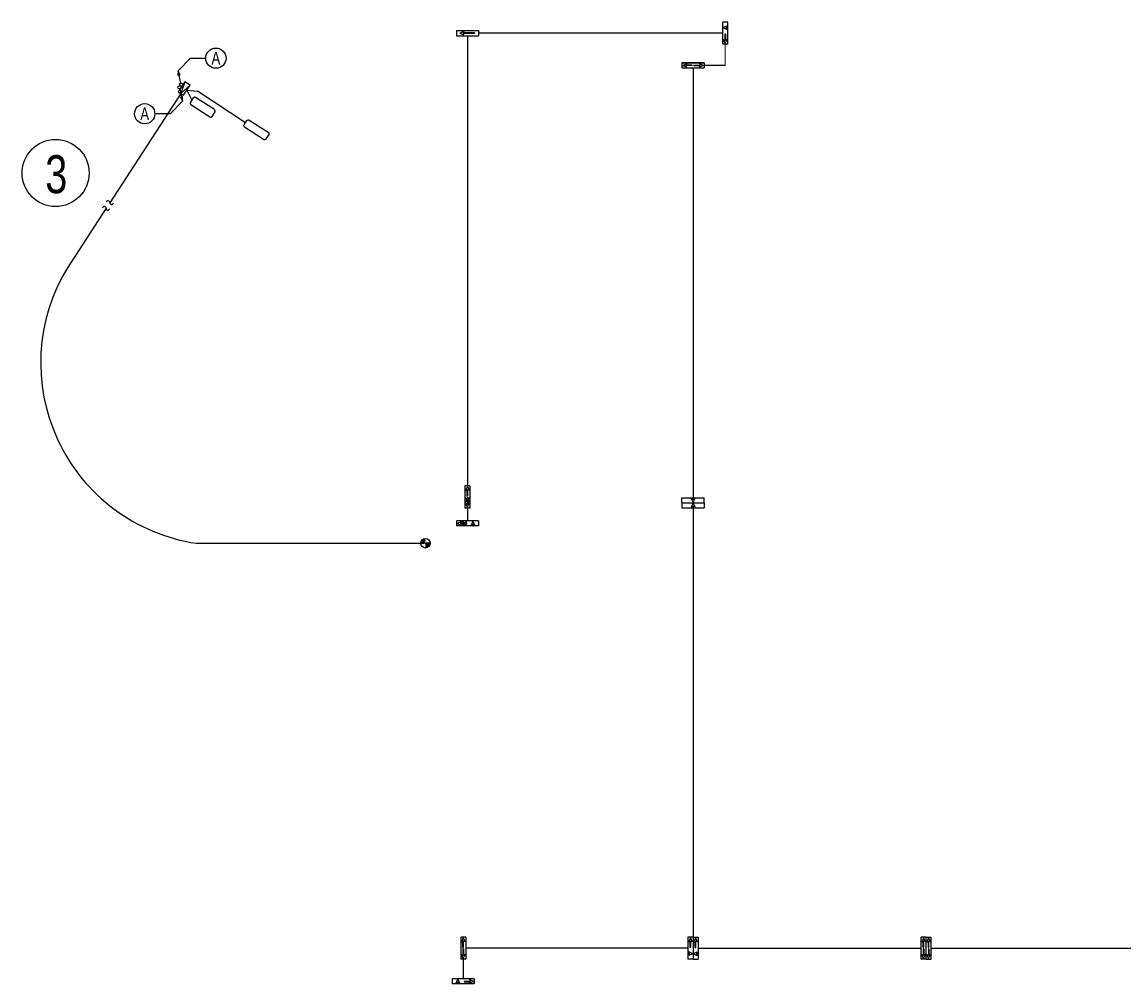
# Model space of a CAD drawing. Header units: millimetres. Extents: x 96173 to 417766, y 105242 to 242281.
# Drawn here: x 96173 to 174574, y 173922 to 242281 of the extents above; entities that cross this region are included whole.
import ezdxf
from ezdxf.enums import TextEntityAlignment as Align

# ---------------------------------------------------------------- set-up
doc = ezdxf.new("R2010")
doc.units = ezdxf.units.MM
doc.header["$LTSCALE"] = 300
for name, color, linetype in [('e-con', 1, 'Continuous'), ('E-SYM', 2, 'Continuous'), ('E-TEXT', 6, 'Continuous'), ('e-text-box', 7, 'Continuous'), ('E-WIRE', 4, 'Continuous'), ('parking-p', 7, 'Continuous')]:
    doc.layers.add(name, color=color, linetype=linetype)
doc.styles.add('돋움', font='')
doc.styles.get('돋움').set_extended_font_data('Dotum')

# ---------------------------------------------------------------- blocks, each defined once
blk = doc.blocks.new('100-94')
at = {"layer": 'e-con', "linetype": 'Continuous'}
blk.add_line((52, 54), (477, 479), dxfattribs=at)
at = {"layer": 'e-con'}
blk.add_lwpolyline([(477, 479), (292, 373), (365, 294)], close=True, dxfattribs=at)
at = {"layer": 'e-con', "linetype": 'Continuous'}
blk.add_circle((0, 0), 75, dxfattribs=at)

msp = doc.modelspace()

# ---------------------------------------------------------------- hatches: boundary and pattern name
at = {"layer": 'parking-p', "linetype": 'Continuous'}
h = msp.add_hatch(color=2, dxfattribs=at)
h.paths.add_polyline_path([(125187, 205237), (124851, 205237), (124851, 204901, 0.414214)])
h.paths.add_polyline_path([(124851, 205573, 0.414214), (124515, 205237), (124851, 205237)])

# ---------------------------------------------------------------- linework, layer by layer
at = {"color": 1}
msp.add_circle((98555, 231555), 2382, dxfattribs=at)
at = {"layer": 'E-SYM'}
for p, q in [((107749, 238037), (107470, 237199)), ((107470, 237199), (108124, 237793))]:
    msp.add_line(p, q, dxfattribs=at)
msp.add_lwpolyline([(107749, 238037), (107282, 237321), (107658, 237076), (108124, 237793)], close=True, dxfattribs=at)
for points in [[(108177, 236418), (109525, 235546, 0.414214), (109690, 235581), (109891, 235890, 0.414214), (109855, 236056), (108508, 236929, 0.414214), (108342, 236893), (108142, 236584, 0.414214)], [(112327, 235321), (113675, 234448, -0.414214), (113710, 234283), (113510, 233973, -0.414214), (113344, 233938), (111997, 234810, -0.414214), (111961, 234976), (112162, 235285, -0.414214)]]:
    msp.add_lwpolyline(points, format="xyb", close=True, dxfattribs=at)
at = {"layer": 'e-text-box'}
for p, q in [((107271, 238826), (108136, 239714)), ((108136, 239714), (109232, 239714)), ((107572, 236655), (106707, 235766)), ((106707, 235766), (105610, 235766))]:
    msp.add_line(p, q, dxfattribs=at)
for centre in [(109952, 239714), (104890, 235766)]:
    msp.add_circle(centre, 720, dxfattribs=at)
at = {"layer": 'E-WIRE'}
for p, q in [((145978, 241494), (128623, 241494)), ((145978, 241494), (128623, 241494)), ((143870, 239026), (143870, 208478)), ((143870, 239026), (143870, 208478)), ((107470, 237199), (102411, 229439)), ((107891, 237434), (108651, 237367)), ((107891, 237434), (108242, 236739)), ((112061, 235129), (108651, 237367)), ((102147, 229048), (99401, 224826)), ((143870, 207758), (143870, 177251)), ((143870, 207758), (143870, 177251)), ((108571, 205237), (124759, 205237)), ((143510, 176463), (127715, 176463)), ((143510, 176463), (127715, 176463)), ((144230, 176463), (160080, 176463)), ((144230, 176463), (160080, 176463)), ((160800, 176463), (176155, 176463)), ((160800, 176463), (176155, 176463))]:
    msp.add_line(p, q, dxfattribs=at)
at = {"layer": 'E-WIRE', "lineweight": 0}
msp.add_line((146158, 240706), (146158, 239206), dxfattribs=at)
msp.add_line((146158, 240706), (146158, 239206), dxfattribs=at)
at = {"layer": 'E-WIRE', "ltscale": 0.5}
msp.add_line((146158, 239206), (144658, 239206), dxfattribs=at)
msp.add_line((146158, 239206), (144658, 239206), dxfattribs=at)
at = {"layer": 'E-WIRE'}
for points in [[(127835, 241314), (127835, 209319)], [(127835, 207744), (127835, 206828)], [(127535, 175676), (127535, 174282)]]:
    msp.add_lwpolyline(points, dxfattribs=at)
for centre, radius, start, end in [((102021, 229048), 126, 352.66382, 172.66382), ((102272, 229031), 126, 172.66382, 352.66382), ((102286, 229455), 126, 352.66382, 172.66382), ((102538, 229439), 126, 172.66382, 352.66382), ((110466, 218065), 12967, 148.57282, 261.59624)]:
    msp.add_arc(centre, radius, start, end, dxfattribs=at)
at = {"layer": 'parking-p', "color": 2, "linetype": 'Continuous'}
for p, q in [((145978, 240706), (145978, 242281)), ((146338, 242281), (145978, 242281)), ((145978, 240706), (145978, 242281)), ((145978, 240706), (145978, 242281)), ((146338, 242281), (145978, 242281)), ((145978, 240706), (145978, 242281)), ((146338, 240706), (146338, 242281)), ((146338, 240706), (146338, 242281)), ((127048, 241674), (128623, 241674)), ((127048, 241674), (127048, 241314)), ((127048, 241674), (128623, 241674)), ((127048, 241674), (127048, 241314)), ((127304, 241494), (127585, 241623)), ((127304, 241494), (127585, 241623)), ((127304, 241494), (127585, 241365)), ((127304, 241494), (127585, 241365)), ((127585, 241623), (127507, 241516)), ((127585, 241623), (127507, 241516)), ((128332, 241516), (127507, 241516)), ((128332, 241516), (127507, 241516)), ((128332, 241516), (128332, 241471)), ((128332, 241516), (128332, 241471)), ((128623, 241674), (128623, 241314)), ((128623, 241674), (128623, 241314)), ((145990, 241888), (146271, 242016)), ((145990, 241888), (146271, 242016)), ((145990, 241888), (146271, 241759)), ((145990, 241888), (146271, 241759)), ((146271, 242016), (146193, 241910)), ((146271, 242016), (146193, 241910)), ((146328, 241910), (146193, 241910)), ((146328, 241910), (146193, 241910)), ((146271, 241759), (146193, 241865)), ((146328, 241865), (146193, 241865)), ((146271, 241759), (146193, 241865)), ((146328, 241865), (146193, 241865)), ((146328, 241865), (146328, 241910)), ((146328, 241865), (146328, 241910)), ((127048, 241314), (128623, 241314)), ((127048, 241314), (128623, 241314)), ((127048, 241314), (128623, 241314)), ((127048, 241314), (128623, 241314)), ((127585, 241365), (127507, 241471)), ((128332, 241471), (127507, 241471)), ((127585, 241365), (127507, 241471)), ((128332, 241471), (127507, 241471)), ((146338, 240706), (145978, 240706)), ((146338, 240706), (145978, 240706)), ((146158, 240763), (146029, 241044)), ((146029, 241044), (146135, 240966)), ((146158, 240763), (146029, 241044)), ((146029, 241044), (146135, 240966)), ((146135, 241438), (146180, 241438)), ((146135, 241438), (146135, 240966)), ((146135, 241438), (146180, 241438)), ((146135, 241438), (146135, 240966)), ((146158, 240763), (146287, 241044)), ((146158, 240763), (146287, 241044)), ((146180, 241438), (146180, 240966)), ((146180, 241438), (146180, 240966)), ((146287, 241044), (146180, 240966)), ((146287, 241044), (146180, 240966)), ((143083, 239386), (144658, 239386)), ((143083, 239386), (144658, 239386)), ((143083, 239386), (143083, 239026)), ((144658, 239386), (143083, 239386)), ((144658, 239386), (143083, 239386)), ((143083, 239386), (144658, 239386)), ((143083, 239386), (144658, 239386)), ((143083, 239386), (143083, 239026)), ((144658, 239386), (143083, 239386)), ((144658, 239386), (143083, 239386)), ((143139, 239206), (143421, 239335)), ((143139, 239206), (143421, 239335)), ((143139, 239206), (143421, 239078)), ((143139, 239206), (143421, 239078)), ((143421, 239335), (143342, 239229)), ((143421, 239335), (143342, 239229)), ((143815, 239229), (143342, 239229)), ((143815, 239229), (143342, 239229)), ((143421, 239078), (143342, 239184)), ((143815, 239184), (143342, 239184)), ((143421, 239078), (143342, 239184)), ((143815, 239184), (143342, 239184)), ((143815, 239184), (143815, 239229)), ((143815, 239184), (143815, 239229)), ((143926, 239184), (143926, 239229)), ((143926, 239229), (144398, 239229)), ((143926, 239184), (143926, 239229)), ((143926, 239229), (144398, 239229)), ((143926, 239184), (144398, 239184)), ((143926, 239184), (144398, 239184)), ((144602, 239206), (144320, 239335)), ((144320, 239335), (144398, 239229)), ((144602, 239206), (144320, 239335)), ((144320, 239335), (144398, 239229)), ((144602, 239206), (144320, 239078)), ((144602, 239206), (144320, 239078)), ((144320, 239078), (144398, 239184)), ((144320, 239078), (144398, 239184)), ((144658, 239386), (144658, 239026)), ((144658, 239386), (144658, 239026)), ((143083, 239026), (144658, 239026)), ((143083, 239026), (144658, 239026)), ((127655, 209319), (127655, 207744)), ((127655, 209319), (127655, 207744)), ((128015, 209319), (127655, 209319)), ((127655, 209319), (127655, 207744)), ((127835, 209263), (127706, 208981)), ((127706, 208981), (127813, 209060)), ((127706, 208981), (127813, 209060)), ((127813, 208588), (127813, 209060)), ((127813, 208588), (127813, 209060)), ((127858, 208588), (127813, 208588)), ((127858, 208588), (127813, 208588)), ((127835, 209263), (127964, 208981)), ((127964, 208981), (127858, 209060)), ((127858, 208588), (127858, 209060)), ((127964, 208981), (127858, 209060)), ((127858, 208588), (127858, 209060)), ((128015, 209319), (128015, 207744)), ((128015, 209319), (128015, 207744)), ((128015, 209319), (128015, 207744)), ((128015, 209319), (128015, 207744)), ((127835, 207801), (127706, 208082)), ((127706, 208082), (127813, 208004)), ((127858, 208476), (127813, 208476)), ((127813, 208476), (127813, 208380)), ((127813, 208272), (127813, 208004)), ((127835, 207801), (127964, 208082)), ((127858, 208476), (127858, 208380)), ((127858, 208272), (127858, 208004)), ((127964, 208082), (127858, 208004)), ((143083, 208478), (144658, 208478)), ((143083, 208478), (144658, 208478)), ((143083, 208118), (143083, 208478)), ((143083, 208478), (144658, 208478)), ((143083, 208118), (144658, 208118)), ((143083, 208118), (143083, 207758)), ((143083, 208118), (144658, 208118)), ((143083, 208118), (144658, 208118)), ((143083, 208118), (144658, 208118)), ((143870, 208130), (143742, 208411)), ((143742, 208411), (143848, 208333)), ((143870, 208106), (143742, 207825)), ((143742, 207825), (143848, 207903)), ((143893, 208468), (143848, 208468)), ((143848, 208468), (143848, 208333)), ((143848, 207768), (143848, 207903)), ((143893, 207768), (143848, 207768)), ((143870, 208130), (143999, 208411)), ((143870, 208106), (143999, 207825)), ((143893, 208468), (143893, 208333)), ((143999, 208411), (143893, 208333)), ((143999, 207825), (143893, 207903)), ((143893, 207768), (143893, 207903)), ((144658, 208118), (144658, 208478)), ((144658, 208118), (144658, 207758)), ((128015, 207744), (127655, 207744)), ((143083, 207758), (144658, 207758)), ((143083, 207758), (144658, 207758)), ((143083, 207758), (144658, 207758)), ((128623, 206828), (127048, 206828)), ((128623, 206828), (127048, 206828)), ((128623, 206828), (127048, 206828)), ((127048, 206828), (127048, 206468)), ((128623, 206468), (127048, 206468)), ((128623, 206468), (127048, 206468)), ((128623, 206468), (127048, 206468)), ((127104, 206648), (127385, 206777)), ((127104, 206648), (127385, 206520)), ((127385, 206777), (127307, 206671)), ((127575, 206671), (127307, 206671)), ((127385, 206520), (127307, 206626)), ((127575, 206626), (127307, 206626)), ((127779, 206671), (127684, 206671)), ((127779, 206626), (127684, 206626)), ((127779, 206671), (127779, 206626)), ((128229, 206817), (128100, 206535)), ((128100, 206535), (128206, 206613)), ((128206, 206478), (128206, 206613)), ((128206, 206478), (128251, 206478)), ((128229, 206817), (128358, 206535)), ((128358, 206535), (128251, 206613)), ((128251, 206478), (128251, 206613)), ((128623, 206828), (128623, 206468)), ((125187, 205237), (124515, 205237)), ((127715, 177251), (127355, 177251)), ((127355, 177251), (127355, 175676)), ((127355, 177251), (127355, 175676)), ((127715, 177251), (127355, 177251)), ((127355, 177251), (127355, 175676)), ((127355, 177251), (127355, 175676)), ((127535, 177195), (127406, 176913)), ((127535, 177195), (127406, 176913)), ((127535, 177195), (127664, 176913)), ((127535, 177195), (127664, 176913)), ((127715, 177251), (127715, 175676)), ((127715, 177251), (127715, 175676)), ((143510, 177251), (143510, 175676)), ((143510, 177251), (143510, 175676)), ((143870, 177251), (143510, 177251)), ((143510, 177251), (143510, 175676)), ((143510, 177251), (143510, 175676)), ((143510, 177251), (143510, 175676)), ((143870, 177251), (143510, 177251)), ((143510, 177251), (143510, 175676)), ((143690, 177195), (143562, 176913)), ((143690, 177195), (143562, 176913)), ((143690, 177195), (143819, 176913)), ((143690, 177195), (143819, 176913)), ((143870, 177251), (143870, 175676)), ((143870, 177251), (144230, 177251)), ((143870, 177251), (143870, 175676)), ((143870, 177251), (143870, 175676)), ((143870, 177251), (143870, 175676)), ((143870, 177251), (143870, 175676)), ((143870, 177251), (144230, 177251)), ((143870, 177251), (143870, 175676)), ((143870, 177251), (143870, 175676)), ((143870, 177251), (143870, 175676)), ((144050, 177195), (143922, 176913)), ((144050, 177195), (143922, 176913)), ((144050, 177195), (144179, 176913)), ((144050, 177195), (144179, 176913)), ((144230, 177251), (144230, 175676)), ((144230, 177251), (144230, 175676)), ((144230, 177251), (144230, 175676)), ((144230, 177251), (144230, 175676)), ((144230, 177251), (144230, 175676)), ((144230, 177251), (144230, 175676)), ((160080, 175676), (160080, 177251)), ((160080, 175676), (160080, 177251)), ((160080, 175676), (160080, 177251)), ((160440, 177251), (160080, 177251)), ((160080, 175676), (160080, 177251)), ((160080, 175676), (160080, 177251)), ((160080, 175676), (160080, 177251)), ((160440, 177251), (160080, 177251)), ((160260, 177195), (160132, 176913)), ((160260, 177195), (160132, 176913)), ((160260, 177195), (160389, 176913)), ((160260, 177195), (160389, 176913)), ((160440, 175676), (160440, 177251)), ((160440, 175676), (160440, 177251)), ((160440, 177251), (160800, 177251)), ((160440, 175676), (160440, 177251)), ((160440, 175676), (160440, 177251)), ((160440, 175676), (160440, 177251)), ((160440, 175676), (160440, 177251)), ((160440, 177251), (160800, 177251)), ((160440, 175676), (160440, 177251)), ((160440, 175676), (160440, 177251)), ((160620, 177195), (160492, 176913)), ((160620, 177195), (160492, 176913)), ((160620, 177195), (160749, 176913)), ((160620, 177195), (160749, 176913)), ((160800, 175676), (160800, 177251)), ((160800, 175676), (160800, 177251)), ((160800, 175676), (160800, 177251)), ((160800, 175676), (160800, 177251)), ((160800, 175676), (160800, 177251)), ((160800, 175676), (160800, 177251)), ((127406, 176913), (127512, 176991)), ((127406, 176913), (127512, 176991)), ((127512, 176519), (127512, 176991)), ((127512, 176519), (127512, 176991)), ((127557, 176519), (127512, 176519)), ((127557, 176519), (127512, 176519)), ((127557, 176408), (127512, 176408)), ((127512, 176408), (127512, 175935)), ((127557, 176408), (127512, 176408)), ((127512, 176408), (127512, 175935)), ((127664, 176913), (127557, 176991)), ((127557, 176519), (127557, 176991)), ((127664, 176913), (127557, 176991)), ((127557, 176519), (127557, 176991)), ((127557, 176408), (127557, 175935)), ((127557, 176408), (127557, 175935)), ((143562, 176913), (143668, 176991)), ((143562, 176913), (143668, 176991)), ((143668, 176519), (143668, 176991)), ((143668, 176519), (143668, 176991)), ((143713, 176519), (143668, 176519)), ((143713, 176519), (143668, 176519)), ((143819, 176913), (143713, 176991)), ((143713, 176519), (143713, 176991)), ((143819, 176913), (143713, 176991)), ((143713, 176519), (143713, 176991)), ((143922, 176913), (144028, 176991)), ((143922, 176913), (144028, 176991)), ((144028, 176519), (144028, 176991)), ((144028, 176519), (144028, 176991)), ((144028, 176519), (144073, 176519)), ((144028, 176519), (144073, 176519)), ((144179, 176913), (144073, 176991)), ((144073, 176519), (144073, 176991)), ((144179, 176913), (144073, 176991)), ((144073, 176519), (144073, 176991)), ((160132, 176913), (160238, 176991)), ((160132, 176913), (160238, 176991)), ((160238, 176519), (160238, 176991)), ((160238, 176519), (160238, 176991)), ((160283, 176519), (160238, 176519)), ((160283, 176519), (160238, 176519)), ((160283, 176408), (160238, 176408)), ((160238, 176408), (160238, 175935)), ((160283, 176408), (160238, 176408)), ((160238, 176408), (160238, 175935)), ((160389, 176913), (160283, 176991)), ((160283, 176519), (160283, 176991)), ((160389, 176913), (160283, 176991)), ((160283, 176519), (160283, 176991)), ((160283, 176408), (160283, 175935)), ((160283, 176408), (160283, 175935)), ((160492, 176913), (160598, 176991)), ((160492, 176913), (160598, 176991)), ((160598, 176519), (160598, 176991)), ((160598, 176519), (160598, 176991)), ((160643, 176519), (160598, 176519)), ((160643, 176519), (160598, 176519)), ((160643, 176408), (160598, 176408)), ((160598, 176408), (160598, 175935)), ((160643, 176408), (160598, 176408)), ((160598, 176408), (160598, 175935)), ((160749, 176913), (160643, 176991)), ((160643, 176519), (160643, 176991)), ((160749, 176913), (160643, 176991)), ((160643, 176519), (160643, 176991)), ((160643, 176408), (160643, 175935)), ((160643, 176408), (160643, 175935)), ((127715, 175676), (127355, 175676)), ((127715, 175676), (127355, 175676)), ((127535, 175732), (127406, 176014)), ((127406, 176014), (127512, 175935)), ((127535, 175732), (127406, 176014)), ((127406, 176014), (127512, 175935)), ((127535, 175732), (127664, 176014)), ((127535, 175732), (127664, 176014)), ((127664, 176014), (127557, 175935)), ((127664, 176014), (127557, 175935)), ((143870, 175676), (143510, 175676)), ((143870, 175676), (143510, 175676)), ((143520, 176092), (143520, 176047)), ((143520, 176092), (143655, 176092)), ((143520, 176092), (143520, 176047)), ((143520, 176092), (143655, 176092)), ((143520, 176047), (143655, 176047)), ((143520, 176047), (143655, 176047)), ((143859, 176070), (143577, 176198)), ((143577, 176198), (143655, 176092)), ((143859, 176070), (143577, 176198)), ((143577, 176198), (143655, 176092)), ((143859, 176070), (143577, 175941)), ((143859, 176070), (143577, 175941)), ((143577, 175941), (143655, 176047)), ((143577, 175941), (143655, 176047)), ((143870, 175676), (144230, 175676)), ((143870, 175676), (144230, 175676)), ((143882, 176070), (144164, 176198)), ((143882, 176070), (144164, 176198)), ((143882, 176070), (144164, 175941)), ((143882, 176070), (144164, 175941)), ((144164, 176198), (144085, 176092)), ((144164, 176198), (144085, 176092)), ((144221, 176092), (144085, 176092)), ((144221, 176092), (144085, 176092)), ((144164, 175941), (144085, 176047)), ((144221, 176047), (144085, 176047)), ((144164, 175941), (144085, 176047)), ((144221, 176047), (144085, 176047)), ((144221, 176092), (144221, 176047)), ((144221, 176092), (144221, 176047)), ((160440, 175676), (160080, 175676)), ((160440, 175676), (160080, 175676)), ((160260, 175732), (160132, 176014)), ((160132, 176014), (160238, 175935)), ((160260, 175732), (160132, 176014)), ((160132, 176014), (160238, 175935)), ((160260, 175732), (160389, 176014)), ((160260, 175732), (160389, 176014)), ((160389, 176014), (160283, 175935)), ((160389, 176014), (160283, 175935)), ((160440, 175676), (160800, 175676)), ((160440, 175676), (160800, 175676)), ((160620, 175732), (160492, 176014)), ((160492, 176014), (160598, 175935)), ((160620, 175732), (160492, 176014)), ((160492, 176014), (160598, 175935)), ((160620, 175732), (160749, 176014)), ((160620, 175732), (160749, 176014)), ((160749, 176014), (160643, 175935)), ((160749, 176014), (160643, 175935)), ((128322, 174282), (126747, 174282)), ((128322, 174282), (126747, 174282)), ((128322, 174282), (126747, 174282)), ((128322, 174282), (126747, 174282)), ((126747, 174282), (126747, 173922)), ((128322, 174282), (126747, 174282)), ((128322, 174282), (126747, 174282)), ((128322, 174282), (126747, 174282)), ((128322, 174282), (126747, 174282)), ((126747, 174282), (126747, 173922)), ((127141, 174270), (127012, 173989)), ((127141, 174270), (127012, 173989)), ((127012, 173989), (127119, 174067)), ((127012, 173989), (127119, 174067)), ((127119, 173932), (127119, 174067)), ((127119, 173932), (127119, 174067)), ((127141, 174270), (127270, 173989)), ((127141, 174270), (127270, 173989)), ((127270, 173989), (127164, 174067)), ((127164, 173932), (127164, 174067)), ((127270, 173989), (127164, 174067)), ((127164, 173932), (127164, 174067)), ((127591, 174124), (127591, 174079)), ((127591, 174124), (128063, 174124)), ((127591, 174124), (127591, 174079)), ((127591, 174124), (128063, 174124)), ((127591, 174079), (128063, 174079)), ((127591, 174079), (128063, 174079)), ((128266, 174102), (127985, 174231)), ((127985, 174231), (128063, 174124)), ((128266, 174102), (127985, 174231)), ((127985, 174231), (128063, 174124)), ((128266, 174102), (127985, 173973)), ((128266, 174102), (127985, 173973)), ((127985, 173973), (128063, 174079)), ((127985, 173973), (128063, 174079)), ((128322, 174282), (128322, 173922)), ((128322, 174282), (128322, 173922)), ((128322, 173922), (126747, 173922)), ((128322, 173922), (126747, 173922)), ((128322, 173922), (126747, 173922)), ((128322, 173922), (126747, 173922)), ((128322, 173922), (126747, 173922)), ((128322, 173922), (126747, 173922)), ((127164, 173932), (127119, 173932)), ((127164, 173932), (127119, 173932))]:
    msp.add_line(p, q, dxfattribs=at)
for points in [[(127701, 208492), (127669, 208460)], [(127669, 208460), (127803, 208326)], [(127669, 208192), (127803, 208326)], [(127669, 208192), (127701, 208160)], [(127701, 208492), (127835, 208358)], [(127701, 208160), (127835, 208294)], [(127835, 208358), (127969, 208492)], [(127835, 208294), (127969, 208160)], [(127867, 208326), (128001, 208460)], [(127867, 208326), (128001, 208192)], [(128001, 208460), (127969, 208492)], [(127969, 208160), (128001, 208192)], [(127463, 206783), (127495, 206814)], [(127598, 206648), (127463, 206783)], [(127463, 206514), (127598, 206648)], [(127495, 206483), (127463, 206514)], [(127629, 206680), (127495, 206814)], [(127495, 206483), (127629, 206617)], [(127629, 206680), (127763, 206814)], [(127763, 206483), (127629, 206617)], [(127661, 206648), (127795, 206783)], [(127795, 206514), (127661, 206648)], [(127763, 206814), (127795, 206783)], [(127795, 206514), (127763, 206483)]]:
    msp.add_lwpolyline(points, dxfattribs=at)
msp.add_circle((124851, 205237), 336, dxfattribs=at)

# ---------------------------------------------------------------- block references
at = {"layer": 'e-con', "xscale": 1.5, "yscale": 1.5, "zscale": 1.5}
for p, rotation in [((107482, 237835), 56.95423896938516), ((107360, 237646), 236.9542389693851)]:
    msp.add_blockref('100-94', p, dxfattribs=dict(at, rotation=rotation))

# ---------------------------------------------------------------- texts
at = {"layer": 'E-TEXT', "style": '돋움', "width": 0.8}
for p in [(109952, 239714), (104890, 235766)]:
    msp.add_text('A', height=900, dxfattribs=at).set_placement(p, align=Align.MIDDLE_CENTER)
at = {"layer": 'E-TEXT', "color": 1, "style": '돋움', "width": 0.8}
msp.add_text('3', height=2700, dxfattribs=at).set_placement((98604, 231470, 4600), align=Align.MIDDLE_CENTER)

doc.saveas('drawing.dxf')
